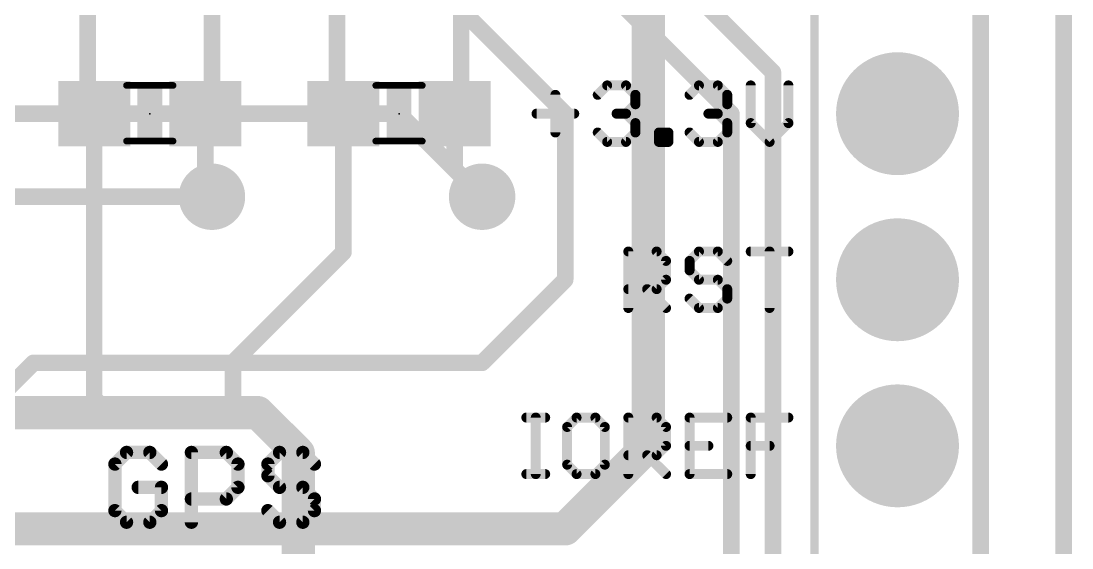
# Model space of a CAD drawing. Extents: x -29 to 78, y -28 to 63.
# Drawn here: x 37.4 to 53.47, y 20.03 to 28.09 of the extents above; entities that cross this region are included whole.
import ezdxf

# ---------------------------------------------------------------- set-up
doc = ezdxf.new("R2010")
doc.units = 0
for name, color, linetype in [('1', 12, 'CONTINUOUS'), ('16', 132, 'CONTINUOUS'), ('17', 110, 'CONTINUOUS'), ('18', 110, 'CONTINUOUS'), ('20', 53, 'CONTINUOUS'), ('21', 41, 'CONTINUOUS'), ('23', 53, 'CONTINUOUS'), ('51', 53, 'CONTINUOUS')]:
    doc.layers.add(name, color=color, linetype=linetype)

# ---------------------------------------------------------------- blocks, each defined once
blk = doc.blocks.new('RECT')
blk.add_solid([(-0.5, -0.5), (0.5, -0.5), (-0.5, 0.5), (0.5, 0.5)])
blk = doc.blocks.new('ROUNDP')
at = {"const_width": 0.5}
blk.add_lwpolyline([(0, -0.25, 1), (0, 0.25, 1), (0, -0.25)], format="xyb", dxfattribs=at)
blk = doc.blocks.new('ROUNDV')
at = {"const_width": 0.5}
blk.add_lwpolyline([(0, -0.25, 1), (0, 0.25, 1), (0, -0.25)], format="xyb", dxfattribs=at)

msp = doc.modelspace()

# ---------------------------------------------------------------- linework, layer by layer
at = {"layer": '1'}
for points, const_width in [([(53.34, 59.69), (53.34, 0)], 0.254), ([(48.26, 26.67), (44.45, 30.48)], 0.254), ([(48.895, 27.305), (45.72, 30.48)], 0.254), ([(38.42, 29.48), (38.42, 26.77)], 0.254), ([(40.32, 29.48), (40.32, 26.77)], 0.254), ([(42.23, 29.48), (42.23, 26.77)], 0.254), ([(44.13, 29.48), (44.13, 26.77)], 0.254), ([(48.895, 17.145), (48.895, 27.305)], 0.254), ([(38.42, 26.77), (38.52, 26.67)], 0.254), ([(40.32, 26.77), (40.22, 26.67)], 0.254), ([(42.23, 26.77), (42.33, 26.67)], 0.254), ([(44.13, 26.77), (44.03, 26.67)], 0.254), ([(38.52, 26.67), (38.52, 22.313)], 0.254), ([(40.22, 26.67), (40.22, 25.5)], 0.254), ([(42.33, 26.67), (42.33, 24.55)], 0.254), ([(44.03, 26.67), (44.03, 25.82)], 0.254), ([(48.26, 15.24), (48.26, 26.67)], 0.254), ([(44.03, 25.82), (44.45, 25.4)], 0.254), ([(40.22, 25.5), (40.32, 25.4)], 0.254), ([(42.33, 24.55), (40.64, 22.86)], 0.254), ([(40.64, 22.86), (40.64, 22.098)], 0.254), ([(38.735, 22.098), (36.83, 22.098)], 0.508), ([(38.52, 22.313), (38.735, 22.098)], 0.254), ([(40.64, 22.098), (38.735, 22.098)], 0.508), ([(41.021, 22.098), (40.64, 22.098)], 0.508), ([(41.021, 22.098), (41.64, 21.479)], 0.508), ([(41.64, 21.479), (41.64, 19.05)], 0.508)]:
    msp.add_lwpolyline(points, dxfattribs=dict(at, const_width=const_width))
for points, const_width in [([(48.9585, 27.305, 1), (48.8315, 27.305)], 0.127), ([(48.8501, 27.2601, 1), (48.9399, 27.3499)], 0.127), ([(38.4649, 26.8149, 1), (38.3751, 26.7251)], 0.127), ([(38.3565, 26.77, 1), (38.4835, 26.77)], 0.127), ([(40.2565, 26.77, 1), (40.3835, 26.77)], 0.127), ([(40.3649, 26.7251, 1), (40.2751, 26.8149)], 0.127), ([(42.2749, 26.8149, 1), (42.1851, 26.7251)], 0.127), ([(42.1665, 26.77, 1), (42.2935, 26.77)], 0.127), ([(44.0665, 26.77, 1), (44.1935, 26.77)], 0.127), ([(44.1749, 26.7251, 1), (44.0851, 26.8149)], 0.127), ([(38.5835, 26.67, 1), (38.4565, 26.67)], 0.127), ([(38.4751, 26.6251, 1), (38.5649, 26.7149)], 0.127), ([(40.2835, 26.67, 1), (40.1565, 26.67)], 0.127), ([(40.1751, 26.7149, 1), (40.2649, 26.6251)], 0.127), ([(42.3935, 26.67, 1), (42.2665, 26.67)], 0.127), ([(42.2851, 26.6251, 1), (42.3749, 26.7149)], 0.127), ([(44.0935, 26.67, 1), (43.9665, 26.67)], 0.127), ([(43.9851, 26.7149, 1), (44.0749, 26.6251)], 0.127), ([(48.3235, 26.67, 1), (48.1965, 26.67)], 0.127), ([(48.2151, 26.6251, 1), (48.3049, 26.7149)], 0.127), ([(44.0749, 25.8649, 1), (43.9851, 25.7751)], 0.127), ([(43.9665, 25.82, 1), (44.0935, 25.82)], 0.127), ([(40.2649, 25.5449, 1), (40.1751, 25.4551)], 0.127), ([(40.1565, 25.5, 1), (40.2835, 25.5)], 0.127), ([(40.2751, 25.3551, 1), (40.3649, 25.4449)], 0.127), ([(44.4051, 25.3551, 1), (44.4949, 25.4449)], 0.127), ([(42.2665, 24.55, 1), (42.3935, 24.55)], 0.127), ([(42.3749, 24.5051, 1), (42.2851, 24.5949)], 0.127), ([(40.7035, 22.86, 1), (40.5765, 22.86)], 0.127), ([(40.5951, 22.9049, 1), (40.6849, 22.8151)], 0.127), ([(38.5649, 22.3579, 1), (38.4751, 22.2681)], 0.127), ([(38.4565, 22.313, 1), (38.5835, 22.313)], 0.127), ([(38.735, 22.225, 1), (38.735, 21.971)], 0.254), ([(38.735, 21.971, 1), (38.735, 22.225)], 0.254), ([(40.64, 22.225, 1), (40.64, 21.971)], 0.254), ([(40.64, 21.971, 1), (40.64, 22.225)], 0.254), ([(41.1108, 22.1878, 1), (40.9312, 22.0082)], 0.254), ([(41.021, 21.971, 1), (41.021, 22.225)], 0.254), ([(38.6901, 22.0531, 1), (38.7799, 22.1429)], 0.127), ([(40.5765, 22.098, 1), (40.7035, 22.098)], 0.127), ([(41.767, 21.479, 1), (41.513, 21.479)], 0.254), ([(41.5502, 21.3892, 1), (41.7298, 21.5688)], 0.254)]:
    msp.add_lwpolyline(points, format="xyb", dxfattribs=dict(at, const_width=const_width))
at = {"layer": '16'}
for points, const_width in [([(53.34, 59.69), (53.34, 0)], 0.254), ([(52.07, 45.72), (52.07, 18.415)], 0.254), ([(46.99, 35.56), (46.99, 21.59)], 0.508), ([(43.18, 29.21), (45.72, 26.67)], 0.254), ([(25.4, 26.67), (43.18, 26.67)], 0.254), ([(43.18, 26.67), (44.45, 25.4)], 0.254), ([(45.72, 26.67), (45.72, 24.13)], 0.254), ([(24.13, 25.4), (40.32, 25.4)], 0.254), ([(45.72, 24.13), (44.45, 22.86)], 0.254), ([(37.592, 22.86), (36.83, 22.098)], 0.254), ([(44.45, 22.86), (37.592, 22.86)], 0.254), ([(46.99, 21.59), (45.72, 20.32)], 0.508), ([(45.72, 20.32), (26.67, 20.32)], 0.508)]:
    msp.add_lwpolyline(points, dxfattribs=dict(at, const_width=const_width))
for points, const_width in [([(43.2249, 26.7149, 1), (43.1351, 26.6251)], 0.127), ([(43.18, 26.6065, 1), (43.18, 26.7335)], 0.127), ([(45.7835, 26.67, 1), (45.6565, 26.67)], 0.127), ([(45.6751, 26.6251, 1), (45.7649, 26.7149)], 0.127), ([(40.32, 25.3365, 1), (40.32, 25.4635)], 0.127), ([(44.4051, 25.3551, 1), (44.4949, 25.4449)], 0.127), ([(45.6565, 24.13, 1), (45.7835, 24.13)], 0.127), ([(45.7649, 24.0851, 1), (45.6751, 24.1749)], 0.127), ([(37.592, 22.9235, 1), (37.592, 22.7965)], 0.127), ([(37.6369, 22.8151, 1), (37.5471, 22.9049)], 0.127), ([(44.45, 22.7965, 1), (44.45, 22.9235)], 0.127), ([(44.4051, 22.9049, 1), (44.4949, 22.8151)], 0.127), ([(46.863, 21.59, 1), (47.117, 21.59)], 0.254), ([(47.0798, 21.5002, 1), (46.9002, 21.6798)], 0.254), ([(45.72, 20.193, 1), (45.72, 20.447)], 0.254), ([(45.6302, 20.4098, 1), (45.8098, 20.2302)], 0.254)]:
    msp.add_lwpolyline(points, format="xyb", dxfattribs=dict(at, const_width=const_width))
at = {"layer": '20', "const_width": 0.2032}
msp.add_lwpolyline([(53.34, 2.54), (53.34, 57.15)], dxfattribs=at)
at = {"layer": '21'}
for points, const_width in [([(46.2176, 26.9585), (46.3616, 27.1025)], 0.1524), ([(46.3616, 27.1025), (46.6498, 27.1025)], 0.1524), ([(46.6498, 27.1025), (46.7938, 26.9585)], 0.1524), ([(47.6209, 26.9585), (47.7649, 27.1025)], 0.1524), ([(47.7649, 27.1025), (48.053, 27.1025)], 0.1524), ([(48.053, 27.1025), (48.1971, 26.9585)], 0.1524), ([(48.5564, 27.1025), (48.5564, 26.5263)], 0.1524), ([(49.1326, 26.5263), (49.1326, 27.1025)], 0.1524), ([(45.5702, 26.9585), (45.5702, 26.3823)], 0.1524), ([(46.7938, 26.9585), (46.7938, 26.8144)], 0.1524), ([(48.1971, 26.9585), (48.1971, 26.8144)], 0.1524), ([(46.7938, 26.8144), (46.6498, 26.6704)], 0.1524), ([(48.1971, 26.8144), (48.053, 26.6704)], 0.1524), ([(45.2821, 26.6704), (45.8583, 26.6704)], 0.1524), ([(46.6498, 26.6704), (46.5057, 26.6704)], 0.1524), ([(46.6498, 26.6704), (46.7938, 26.5263)], 0.1524), ([(48.053, 26.6704), (47.909, 26.6704)], 0.1524), ([(48.053, 26.6704), (48.1971, 26.5263)], 0.1524), ([(46.7938, 26.5263), (46.7938, 26.3823)], 0.1524), ([(48.1971, 26.5263), (48.1971, 26.3823)], 0.1524), ([(48.5564, 26.5263), (48.8445, 26.2382)], 0.1524), ([(48.8445, 26.2382), (49.1326, 26.5263)], 0.1524), ([(46.3616, 26.2382), (46.2176, 26.3823)], 0.1524), ([(46.7938, 26.3823), (46.6498, 26.2382)], 0.1524), ([(47.1531, 26.2382), (47.1531, 26.3823)], 0.1524), ([(47.1531, 26.3823), (47.2972, 26.3823)], 0.1524), ([(47.2972, 26.3823), (47.2972, 26.2382)], 0.1524), ([(47.7649, 26.2382), (47.6209, 26.3823)], 0.1524), ([(48.1971, 26.3823), (48.053, 26.2382)], 0.1524), ([(46.6498, 26.2382), (46.3616, 26.2382)], 0.1524), ([(47.2972, 26.2382), (47.1531, 26.2382)], 0.1524), ([(48.053, 26.2382), (47.7649, 26.2382)], 0.1524), ([(46.6853, 23.6982), (46.6853, 24.5625)], 0.1524), ([(46.6853, 24.5625), (47.1175, 24.5625)], 0.1524), ([(47.1175, 24.5625), (47.2616, 24.4185)], 0.1524), ([(47.7649, 24.5625), (47.6209, 24.4185)], 0.1524), ([(48.053, 24.5625), (47.7649, 24.5625)], 0.1524), ([(48.1971, 24.4185), (48.053, 24.5625)], 0.1524), ([(48.5564, 24.5625), (49.1326, 24.5625)], 0.1524), ([(48.8445, 23.6982), (48.8445, 24.5625)], 0.1524), ([(47.2616, 24.4185), (47.2616, 24.1304)], 0.1524), ([(47.6209, 24.4185), (47.6209, 24.2744)], 0.1524), ([(47.6209, 24.2744), (47.7649, 24.1304)], 0.1524), ([(47.2616, 24.1304), (47.1175, 23.9863)], 0.1524), ([(47.7649, 24.1304), (48.053, 24.1304)], 0.1524), ([(48.053, 24.1304), (48.1971, 23.9863)], 0.1524), ([(47.1175, 23.9863), (46.6853, 23.9863)], 0.1524), ([(46.9735, 23.9863), (47.2616, 23.6982)], 0.1524), ([(48.1971, 23.9863), (48.1971, 23.8423)], 0.1524), ([(47.7649, 23.6982), (47.6209, 23.8423)], 0.1524), ([(48.1971, 23.8423), (48.053, 23.6982)], 0.1524), ([(48.053, 23.6982), (47.7649, 23.6982)], 0.1524), ([(45.1261, 22.0225), (45.4143, 22.0225)], 0.1524), ([(45.2702, 21.1582), (45.2702, 22.0225)], 0.1524), ([(45.8939, 22.0225), (45.7498, 21.8785)], 0.1524), ([(46.182, 22.0225), (45.8939, 22.0225)], 0.1524), ([(46.326, 21.8785), (46.182, 22.0225)], 0.1524), ([(46.6853, 21.1582), (46.6853, 22.0225)], 0.1524), ([(46.6853, 22.0225), (47.1175, 22.0225)], 0.1524), ([(47.1175, 22.0225), (47.2616, 21.8785)], 0.1524), ([(48.1971, 22.0225), (47.6209, 22.0225)], 0.1524), ([(47.6209, 22.0225), (47.6209, 21.1582)], 0.1524), ([(48.5564, 21.1582), (48.5564, 22.0225)], 0.1524), ([(48.5564, 22.0225), (49.1326, 22.0225)], 0.1524), ([(45.7498, 21.8785), (45.7498, 21.3023)], 0.1524), ([(46.326, 21.3023), (46.326, 21.8785)], 0.1524), ([(47.2616, 21.8785), (47.2616, 21.5904)], 0.1524), ([(39.0145, 21.4893), (38.8366, 21.3114)], 0.2032), ([(39.3705, 21.4893), (39.0145, 21.4893)], 0.2032), ([(39.5484, 21.3114), (39.3705, 21.4893)], 0.2032), ([(40.006, 20.4216), (40.006, 21.4893)], 0.2032), ([(40.006, 21.4893), (40.5399, 21.4893)], 0.2032), ([(40.5399, 21.4893), (40.7178, 21.3114)], 0.2032), ([(41.3533, 21.4893), (41.1754, 21.3114)], 0.2032), ([(41.7093, 21.4893), (41.3533, 21.4893)], 0.2032), ([(41.8872, 21.3114), (41.7093, 21.4893)], 0.2032), ([(47.2616, 21.5904), (47.1175, 21.4463)], 0.1524), ([(47.6209, 21.5904), (47.909, 21.5904)], 0.1524), ([(48.5564, 21.5904), (48.8445, 21.5904)], 0.1524), ([(38.8366, 21.3114), (38.8366, 20.5996)], 0.2032), ([(40.7178, 21.3114), (40.7178, 20.9555)], 0.2032), ([(41.1754, 21.3114), (41.1754, 21.1334)], 0.2032), ([(45.7498, 21.3023), (45.8939, 21.1582)], 0.1524), ([(46.182, 21.1582), (46.326, 21.3023)], 0.1524), ([(47.1175, 21.4463), (46.6853, 21.4463)], 0.1524), ([(46.9735, 21.4463), (47.2616, 21.1582)], 0.1524), ([(41.1754, 21.1334), (41.3533, 20.9555)], 0.2032), ([(45.1261, 21.1582), (45.4143, 21.1582)], 0.1524), ([(45.8939, 21.1582), (46.182, 21.1582)], 0.1524), ([(47.6209, 21.1582), (48.1971, 21.1582)], 0.1524), ([(39.5484, 20.9555), (39.1925, 20.9555)], 0.2032), ([(39.5484, 20.5996), (39.5484, 20.9555)], 0.2032), ([(40.7178, 20.9555), (40.5399, 20.7775)], 0.2032), ([(41.3533, 20.9555), (41.7093, 20.9555)], 0.2032), ([(41.7093, 20.9555), (41.8872, 20.7775)], 0.2032), ([(40.5399, 20.7775), (40.006, 20.7775)], 0.2032), ([(41.8872, 20.7775), (41.8872, 20.5996)], 0.2032), ([(38.8366, 20.5996), (39.0145, 20.4216)], 0.2032), ([(39.3705, 20.4216), (39.5484, 20.5996)], 0.2032), ([(41.3533, 20.4216), (41.1754, 20.5996)], 0.2032), ([(41.8872, 20.5996), (41.7093, 20.4216)], 0.2032), ([(39.0145, 20.4216), (39.3705, 20.4216)], 0.2032), ([(41.7093, 20.4216), (41.3533, 20.4216)], 0.2032)]:
    msp.add_lwpolyline(points, dxfattribs=dict(at, const_width=const_width))
for points, const_width in [([(46.3616, 27.1406, 1), (46.3616, 27.0644)], 0.0762), ([(46.3886, 27.0756, 1), (46.3347, 27.1295)], 0.0762), ([(46.6767, 27.1295, 1), (46.6228, 27.0756)], 0.0762), ([(46.6498, 27.0644, 1), (46.6498, 27.1406)], 0.0762), ([(47.7649, 27.1406, 1), (47.7649, 27.0644)], 0.0762), ([(47.7919, 27.0756, 1), (47.738, 27.1295)], 0.0762), ([(48.08, 27.1295, 1), (48.0261, 27.0756)], 0.0762), ([(48.053, 27.0644, 1), (48.053, 27.1406)], 0.0762), ([(48.5945, 27.1025, 1), (48.5183, 27.1025)], 0.0762), ([(49.1707, 27.1025, 1), (49.0945, 27.1025)], 0.0762), ([(45.6083, 26.9585, 1), (45.5321, 26.9585)], 0.0762), ([(46.1906, 26.9854, 1), (46.2445, 26.9315)], 0.0762), ([(46.8319, 26.9585, 1), (46.7557, 26.9585)], 0.0762), ([(46.7669, 26.9315, 1), (46.8207, 26.9854)], 0.0762), ([(47.5939, 26.9854, 1), (47.6478, 26.9315)], 0.0762), ([(48.2352, 26.9585, 1), (48.159, 26.9585)], 0.0762), ([(48.1701, 26.9315, 1), (48.224, 26.9854)], 0.0762), ([(46.7557, 26.8144, 1), (46.8319, 26.8144)], 0.0762), ([(46.8207, 26.7875, 1), (46.7669, 26.8414)], 0.0762), ([(48.159, 26.8144, 1), (48.2352, 26.8144)], 0.0762), ([(48.224, 26.7875, 1), (48.1701, 26.8414)], 0.0762), ([(45.2821, 26.7085, 1), (45.2821, 26.6323)], 0.0762), ([(45.8583, 26.6323, 1), (45.8583, 26.7085)], 0.0762), ([(46.5057, 26.7085, 1), (46.5057, 26.6323)], 0.0762), ([(46.6767, 26.6973, 1), (46.6228, 26.6434)], 0.0762), ([(46.6228, 26.6973, 1), (46.6767, 26.6434)], 0.0762), ([(46.6498, 26.6323, 1), (46.6498, 26.7085)], 0.0762), ([(47.909, 26.7085, 1), (47.909, 26.6323)], 0.0762), ([(48.08, 26.6973, 1), (48.0261, 26.6434)], 0.0762), ([(48.0261, 26.6973, 1), (48.08, 26.6434)], 0.0762), ([(48.053, 26.6323, 1), (48.053, 26.7085)], 0.0762), ([(46.8319, 26.5263, 1), (46.7557, 26.5263)], 0.0762), ([(46.7669, 26.4994, 1), (46.8207, 26.5533)], 0.0762), ([(48.2352, 26.5263, 1), (48.159, 26.5263)], 0.0762), ([(48.1701, 26.4994, 1), (48.224, 26.5533)], 0.0762), ([(48.5833, 26.5533, 1), (48.5294, 26.4994)], 0.0762), ([(48.5183, 26.5263, 1), (48.5945, 26.5263)], 0.0762), ([(49.0945, 26.5263, 1), (49.1707, 26.5263)], 0.0762), ([(49.1595, 26.4994, 1), (49.1057, 26.5533)], 0.0762), ([(45.5321, 26.3823, 1), (45.6083, 26.3823)], 0.0762), ([(46.2445, 26.4092, 1), (46.1906, 26.3553)], 0.0762), ([(46.7557, 26.3823, 1), (46.8319, 26.3823)], 0.0762), ([(46.8207, 26.3553, 1), (46.7669, 26.4092)], 0.0762), ([(47.1912, 26.3823, 1), (47.115, 26.3823)], 0.0762), ([(47.1531, 26.4204, 1), (47.1531, 26.3442)], 0.0762), ([(47.3353, 26.3823, 1), (47.2591, 26.3823)], 0.0762), ([(47.2972, 26.3442, 1), (47.2972, 26.4204)], 0.0762), ([(47.6478, 26.4092, 1), (47.5939, 26.3553)], 0.0762), ([(48.159, 26.3823, 1), (48.2352, 26.3823)], 0.0762), ([(48.224, 26.3553, 1), (48.1701, 26.4092)], 0.0762), ([(46.3616, 26.2763, 1), (46.3616, 26.2001)], 0.0762), ([(46.3347, 26.2113, 1), (46.3886, 26.2651)], 0.0762), ([(46.6228, 26.2651, 1), (46.6767, 26.2113)], 0.0762), ([(46.6498, 26.2001, 1), (46.6498, 26.2763)], 0.0762), ([(47.1531, 26.2763, 1), (47.1531, 26.2001)], 0.0762), ([(47.115, 26.2382, 1), (47.1912, 26.2382)], 0.0762), ([(47.2591, 26.2382, 1), (47.3353, 26.2382)], 0.0762), ([(47.2972, 26.2001, 1), (47.2972, 26.2763)], 0.0762), ([(47.7649, 26.2763, 1), (47.7649, 26.2001)], 0.0762), ([(47.738, 26.2113, 1), (47.7919, 26.2651)], 0.0762), ([(48.0261, 26.2651, 1), (48.08, 26.2113)], 0.0762), ([(48.053, 26.2001, 1), (48.053, 26.2763)], 0.0762), ([(48.8175, 26.2651, 1), (48.8714, 26.2113)], 0.0762), ([(48.8175, 26.2113, 1), (48.8714, 26.2651)], 0.0762), ([(46.7234, 24.5625, 1), (46.6472, 24.5625)], 0.0762), ([(46.6853, 24.6006, 1), (46.6853, 24.5244)], 0.0762), ([(47.1445, 24.5895, 1), (47.0906, 24.5356)], 0.0762), ([(47.1175, 24.5244, 1), (47.1175, 24.6006)], 0.0762), ([(47.7649, 24.6006, 1), (47.7649, 24.5244)], 0.0762), ([(47.7919, 24.5356, 1), (47.738, 24.5895)], 0.0762), ([(48.08, 24.5895, 1), (48.0261, 24.5356)], 0.0762), ([(48.053, 24.5244, 1), (48.053, 24.6006)], 0.0762), ([(48.5564, 24.6006, 1), (48.5564, 24.5244)], 0.0762), ([(48.8826, 24.5625, 1), (48.8064, 24.5625)], 0.0762), ([(49.1326, 24.5244, 1), (49.1326, 24.6006)], 0.0762), ([(47.2997, 24.4185, 1), (47.2235, 24.4185)], 0.0762), ([(47.2346, 24.3915, 1), (47.2885, 24.4454)], 0.0762), ([(47.5939, 24.4454, 1), (47.6478, 24.3915)], 0.0762), ([(47.659, 24.4185, 1), (47.5828, 24.4185)], 0.0762), ([(48.1701, 24.3915, 1), (48.224, 24.4454)], 0.0762), ([(47.6478, 24.3014, 1), (47.5939, 24.2475)], 0.0762), ([(47.5828, 24.2744, 1), (47.659, 24.2744)], 0.0762), ([(47.2235, 24.1304, 1), (47.2997, 24.1304)], 0.0762), ([(47.2885, 24.1034, 1), (47.2346, 24.1573)], 0.0762), ([(47.7649, 24.1685, 1), (47.7649, 24.0923)], 0.0762), ([(47.738, 24.1034, 1), (47.7919, 24.1573)], 0.0762), ([(48.08, 24.1573, 1), (48.0261, 24.1034)], 0.0762), ([(48.053, 24.0923, 1), (48.053, 24.1685)], 0.0762), ([(46.6853, 24.0244, 1), (46.6853, 23.9482)], 0.0762), ([(47.0004, 24.0133, 1), (46.9465, 23.9594)], 0.0762), ([(47.0906, 24.0133, 1), (47.1445, 23.9594)], 0.0762), ([(47.1175, 23.9482, 1), (47.1175, 24.0244)], 0.0762), ([(48.2352, 23.9863, 1), (48.159, 23.9863)], 0.0762), ([(48.1701, 23.9594, 1), (48.224, 24.0133)], 0.0762), ([(47.6478, 23.8692, 1), (47.5939, 23.8153)], 0.0762), ([(48.159, 23.8423, 1), (48.2352, 23.8423)], 0.0762), ([(48.224, 23.8153, 1), (48.1701, 23.8692)], 0.0762), ([(46.6472, 23.6982, 1), (46.7234, 23.6982)], 0.0762), ([(47.2346, 23.6713, 1), (47.2885, 23.7251)], 0.0762), ([(47.7649, 23.7363, 1), (47.7649, 23.6601)], 0.0762), ([(47.738, 23.6713, 1), (47.7919, 23.7251)], 0.0762), ([(48.0261, 23.7251, 1), (48.08, 23.6713)], 0.0762), ([(48.053, 23.6601, 1), (48.053, 23.7363)], 0.0762), ([(48.8064, 23.6982, 1), (48.8826, 23.6982)], 0.0762), ([(45.1261, 22.0606, 1), (45.1261, 21.9844)], 0.0762), ([(45.3083, 22.0225, 1), (45.2321, 22.0225)], 0.0762), ([(45.4143, 21.9844, 1), (45.4143, 22.0606)], 0.0762), ([(45.8939, 22.0606, 1), (45.8939, 21.9844)], 0.0762), ([(45.9208, 21.9956, 1), (45.8669, 22.0495)], 0.0762), ([(46.2089, 22.0495, 1), (46.155, 21.9956)], 0.0762), ([(46.182, 21.9844, 1), (46.182, 22.0606)], 0.0762), ([(46.7234, 22.0225, 1), (46.6472, 22.0225)], 0.0762), ([(46.6853, 22.0606, 1), (46.6853, 21.9844)], 0.0762), ([(47.1445, 22.0495, 1), (47.0906, 21.9956)], 0.0762), ([(47.1175, 21.9844, 1), (47.1175, 22.0606)], 0.0762), ([(47.6209, 22.0606, 1), (47.6209, 21.9844)], 0.0762), ([(47.659, 22.0225, 1), (47.5828, 22.0225)], 0.0762), ([(48.1971, 21.9844, 1), (48.1971, 22.0606)], 0.0762), ([(48.5945, 22.0225, 1), (48.5183, 22.0225)], 0.0762), ([(48.5564, 22.0606, 1), (48.5564, 21.9844)], 0.0762), ([(49.1326, 21.9844, 1), (49.1326, 22.0606)], 0.0762), ([(45.7879, 21.8785, 1), (45.7117, 21.8785)], 0.0762), ([(45.7229, 21.9054, 1), (45.7768, 21.8515)], 0.0762), ([(46.3641, 21.8785, 1), (46.2879, 21.8785)], 0.0762), ([(46.2991, 21.8515, 1), (46.353, 21.9054)], 0.0762), ([(47.2997, 21.8785, 1), (47.2235, 21.8785)], 0.0762), ([(47.2346, 21.8515, 1), (47.2885, 21.9054)], 0.0762), ([(39.0145, 21.5401, 1), (39.0145, 21.4385)], 0.1016), ([(39.0505, 21.4534, 1), (38.9786, 21.5252)], 0.1016), ([(39.4064, 21.5252, 1), (39.3345, 21.4534)], 0.1016), ([(39.3705, 21.4385, 1), (39.3705, 21.5401)], 0.1016), ([(40.0568, 21.4893, 1), (39.9552, 21.4893)], 0.1016), ([(40.006, 21.5401, 1), (40.006, 21.4385)], 0.1016), ([(40.5758, 21.5252, 1), (40.5039, 21.4534)], 0.1016), ([(40.5399, 21.4385, 1), (40.5399, 21.5401)], 0.1016), ([(41.3533, 21.5401, 1), (41.3533, 21.4385)], 0.1016), ([(41.3893, 21.4534, 1), (41.3174, 21.5252)], 0.1016), ([(41.7452, 21.5252, 1), (41.6733, 21.4534)], 0.1016), ([(41.7093, 21.4385, 1), (41.7093, 21.5401)], 0.1016), ([(47.2235, 21.5904, 1), (47.2997, 21.5904)], 0.0762), ([(47.2885, 21.5634, 1), (47.2346, 21.6173)], 0.0762), ([(47.6209, 21.6285, 1), (47.6209, 21.5523)], 0.0762), ([(47.909, 21.5523, 1), (47.909, 21.6285)], 0.0762), ([(48.5564, 21.6285, 1), (48.5564, 21.5523)], 0.0762), ([(48.8445, 21.5523, 1), (48.8445, 21.6285)], 0.0762), ([(38.8874, 21.3114, 1), (38.7858, 21.3114)], 0.1016), ([(38.8007, 21.3473, 1), (38.8725, 21.2754)], 0.1016), ([(39.5125, 21.2754, 1), (39.5843, 21.3473)], 0.1016), ([(40.7686, 21.3114, 1), (40.667, 21.3114)], 0.1016), ([(40.6819, 21.2754, 1), (40.7537, 21.3473)], 0.1016), ([(41.2262, 21.3114, 1), (41.1246, 21.3114)], 0.1016), ([(41.1395, 21.3473, 1), (41.2113, 21.2754)], 0.1016), ([(41.8513, 21.2754, 1), (41.9231, 21.3473)], 0.1016), ([(45.7768, 21.3292, 1), (45.7229, 21.2753)], 0.0762), ([(46.353, 21.2753, 1), (46.2991, 21.3292)], 0.0762), ([(46.6853, 21.4844, 1), (46.6853, 21.4082)], 0.0762), ([(47.0004, 21.4733, 1), (46.9465, 21.4194)], 0.0762), ([(47.0906, 21.4733, 1), (47.1445, 21.4194)], 0.0762), ([(47.1175, 21.4082, 1), (47.1175, 21.4844)], 0.0762), ([(41.2113, 21.1693, 1), (41.1395, 21.0975)], 0.1016), ([(45.1261, 21.1963, 1), (45.1261, 21.1201)], 0.0762), ([(45.4143, 21.1201, 1), (45.4143, 21.1963)], 0.0762), ([(45.7117, 21.3023, 1), (45.7879, 21.3023)], 0.0762), ([(45.8939, 21.1963, 1), (45.8939, 21.1201)], 0.0762), ([(45.8669, 21.1313, 1), (45.9208, 21.1851)], 0.0762), ([(46.155, 21.1851, 1), (46.2089, 21.1313)], 0.0762), ([(46.182, 21.1201, 1), (46.182, 21.1963)], 0.0762), ([(46.2879, 21.3023, 1), (46.3641, 21.3023)], 0.0762), ([(47.2346, 21.1313, 1), (47.2885, 21.1851)], 0.0762), ([(47.6209, 21.1963, 1), (47.6209, 21.1201)], 0.0762), ([(48.1971, 21.1201, 1), (48.1971, 21.1963)], 0.0762), ([(39.1925, 21.0063, 1), (39.1925, 20.9047)], 0.1016), ([(39.5992, 20.9555, 1), (39.4976, 20.9555)], 0.1016), ([(39.5484, 20.9047, 1), (39.5484, 21.0063)], 0.1016), ([(40.7537, 20.9195, 1), (40.6819, 20.9914)], 0.1016), ([(41.1246, 21.1334, 1), (41.2262, 21.1334)], 0.1016), ([(41.3533, 21.0063, 1), (41.3533, 20.9047)], 0.1016), ([(41.7452, 20.9914, 1), (41.6733, 20.9195)], 0.1016), ([(41.7093, 20.9047, 1), (41.7093, 21.0063)], 0.1016), ([(45.2321, 21.1582, 1), (45.3083, 21.1582)], 0.0762), ([(46.6472, 21.1582, 1), (46.7234, 21.1582)], 0.0762), ([(47.5828, 21.1582, 1), (47.659, 21.1582)], 0.0762), ([(48.5183, 21.1582, 1), (48.5945, 21.1582)], 0.0762), ([(40.667, 20.9555, 1), (40.7686, 20.9555)], 0.1016), ([(41.3174, 20.9195, 1), (41.3893, 20.9914)], 0.1016), ([(40.006, 20.8283, 1), (40.006, 20.7267)], 0.1016), ([(40.5039, 20.8134, 1), (40.5758, 20.7416)], 0.1016), ([(40.5399, 20.7267, 1), (40.5399, 20.8283)], 0.1016), ([(41.938, 20.7775, 1), (41.8364, 20.7775)], 0.1016), ([(41.8513, 20.7416, 1), (41.9231, 20.8134)], 0.1016), ([(38.8725, 20.6355, 1), (38.8007, 20.5636)], 0.1016), ([(38.7858, 20.5996, 1), (38.8874, 20.5996)], 0.1016), ([(39.4976, 20.5996, 1), (39.5992, 20.5996)], 0.1016), ([(39.5843, 20.5636, 1), (39.5125, 20.6355)], 0.1016), ([(41.2113, 20.6355, 1), (41.1395, 20.5636)], 0.1016), ([(41.8364, 20.5996, 1), (41.938, 20.5996)], 0.1016), ([(41.9231, 20.5636, 1), (41.8513, 20.6355)], 0.1016), ([(39.0145, 20.4724, 1), (39.0145, 20.3708)], 0.1016), ([(38.9786, 20.3857, 1), (39.0505, 20.4575)], 0.1016), ([(39.3345, 20.4575, 1), (39.4064, 20.3857)], 0.1016), ([(39.3705, 20.3708, 1), (39.3705, 20.4724)], 0.1016), ([(39.9552, 20.4216, 1), (40.0568, 20.4216)], 0.1016), ([(41.3533, 20.4724, 1), (41.3533, 20.3708)], 0.1016), ([(41.3174, 20.3857, 1), (41.3893, 20.4575)], 0.1016), ([(41.6733, 20.4575, 1), (41.7452, 20.3857)], 0.1016), ([(41.7093, 20.3708, 1), (41.7093, 20.4724)], 0.1016)]:
    msp.add_lwpolyline(points, format="xyb", dxfattribs=dict(at, const_width=const_width))
at = {"layer": '23'}
for p in [(39.37, 26.67), (43.18, 26.67)]:
    msp.add_point(p, dxfattribs=at)
at = {"layer": '51'}
for points, const_width in [([(53.34, 2.54), (53.34, 57.15)], 0.254), ([(49.53, 38.1), (49.53, 17.78)], 0.127), ([(52.07, 17.78), (52.07, 38.1)], 0.127), ([(39.014, 27.102), (39.726, 27.102)], 0.1016), ([(42.824, 27.102), (43.536, 27.102)], 0.1016), ([(39.014, 26.251), (39.726, 26.251)], 0.1016), ([(42.824, 26.251), (43.536, 26.251)], 0.1016)]:
    msp.add_lwpolyline(points, dxfattribs=dict(at, const_width=const_width))
at = {"layer": '51', "const_width": 0.0508}
for points in [[(39.014, 27.1274, 1), (39.014, 27.0766)], [(39.726, 27.0766, 1), (39.726, 27.1274)], [(42.824, 27.1274, 1), (42.824, 27.0766)], [(43.536, 27.0766, 1), (43.536, 27.1274)], [(39.014, 26.2764, 1), (39.014, 26.2256)], [(39.726, 26.2256, 1), (39.726, 26.2764)], [(42.824, 26.2764, 1), (42.824, 26.2256)], [(43.536, 26.2256, 1), (43.536, 26.2764)]]:
    msp.add_lwpolyline(points, format="xyb", dxfattribs=at)

# ---------------------------------------------------------------- block references
at = {"layer": '1', "xscale": 1.1}
for p in [(38.52, 26.67), (40.22, 26.67), (42.33, 26.67), (44.03, 26.67)]:
    msp.add_blockref('RECT', p, dxfattribs=at)
at = {"layer": '17', "xscale": 1.8796, "yscale": 1.8796, "rotation": 90}
for p in [(50.8, 26.67), (50.8, 26.67), (50.8, 24.13), (50.8, 24.13), (50.8, 21.59), (50.8, 21.59)]:
    msp.add_blockref('ROUNDP', p, dxfattribs=at)
at = {"layer": '18', "xscale": 1.016, "yscale": 1.016}
for p in [(40.32, 25.4), (40.32, 25.4), (44.45, 25.4), (44.45, 25.4)]:
    msp.add_blockref('ROUNDV', p, dxfattribs=at)
at = {"layer": '21', "xscale": 0.381, "yscale": 0.762}
for p in [(39.37, 26.67), (43.18, 26.67)]:
    msp.add_blockref('RECT', p, dxfattribs=at)
at = {"layer": '51', "xscale": 0.5001, "yscale": 0.95}
for p in [(38.7818, 26.6751), (39.9503, 26.6751), (42.5919, 26.6751), (43.7602, 26.6751)]:
    msp.add_blockref('RECT', p, dxfattribs=at)

doc.saveas('drawing.dxf')
